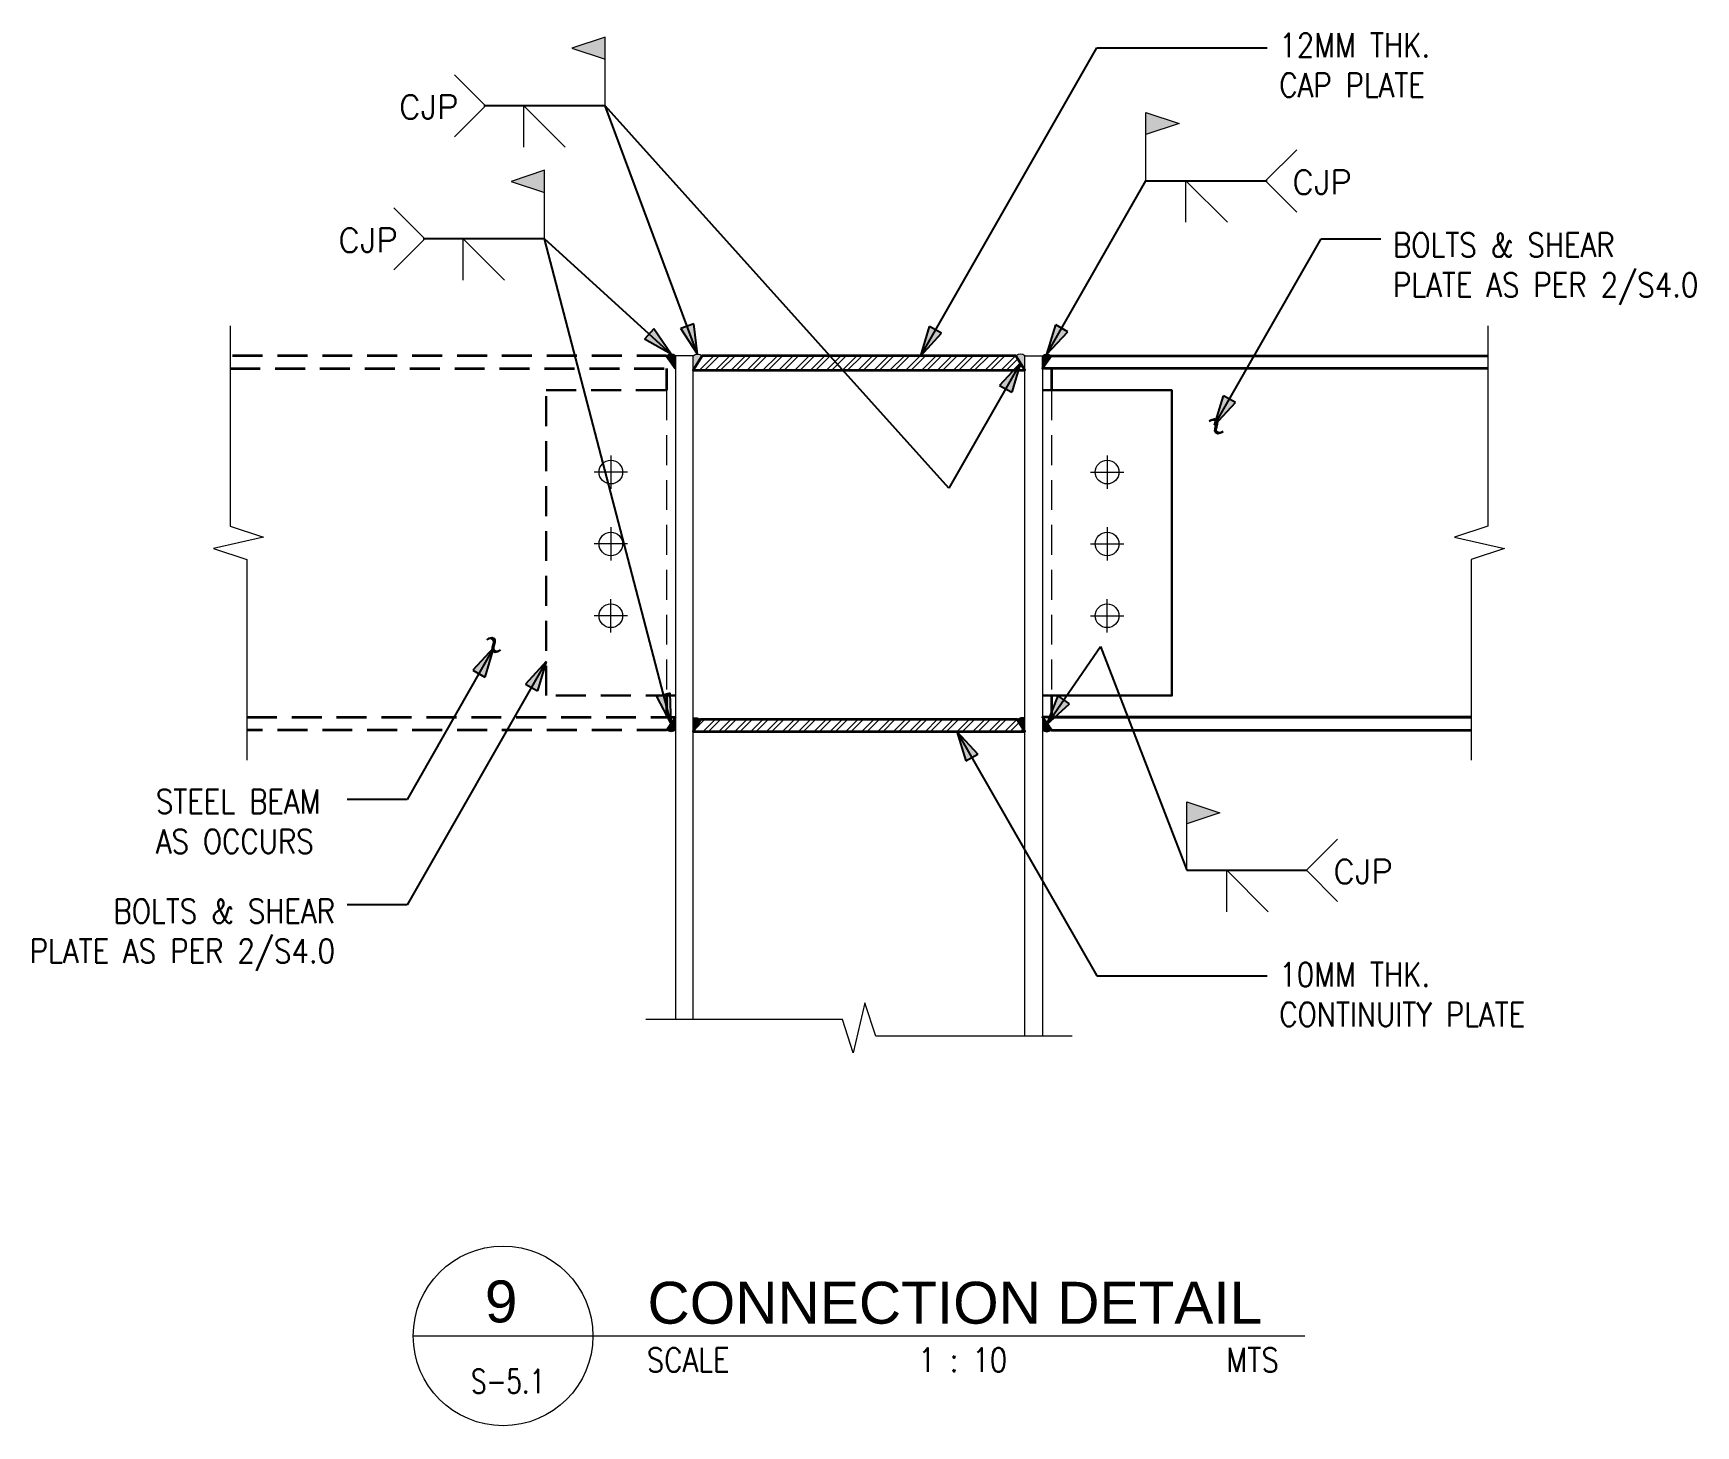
# Model space of a CAD drawing. Header units: millimetres. Extents: x -14320 to 437400, y -59080 to 73710.
# Drawn here: x 4951 to 6339, y 6804 to 7967 of the extents above; entities that cross this region are included whole.
import ezdxf
from ezdxf.enums import TextEntityAlignment as Align

# ---------------------------------------------------------------- set-up
doc = ezdxf.new("R2010")
doc.units = ezdxf.units.MM
doc.header["$LTSCALE"] = 10
doc.header["$MEASUREMENT"] = 0
doc.linetypes.add('HIDDEN', pattern=[0.375, 0.25, -0.125])
for name, color, linetype, lineweight in [('.1 - NUMBER 8', 8, 'Continuous', 9), ('.1 - NUMBER 9', 9, 'Continuous', 9), ('.3 - YELLOW', 2, 'Continuous', 30), ('.5 - CYAN', 4, 'Continuous', 40), ('S-Anno-Text', 52, 'Continuous', 15), ('S-ANNO-WELD', 1, 'Continuous', 9), ('S-DETL-LN03', 3, 'Continuous', 9), ('S-DETL-LN4', 4, 'Continuous', 9), ('S-DETL-LN8', 8, 'Continuous', 9)]:
    doc.layers.add(name, color=color, linetype=linetype, lineweight=lineweight)
doc.styles.add('1', font='simplex.shx', dxfattribs={"width": 0.85, "height": 40})
doc.styles.add('2', font='simplex.shx', dxfattribs={"width": 0.95, "height": 40})
doc.styles.add('ROMANSX', font='ROMANS.shx', dxfattribs={"height": 0.09375})
doc.styles.add('SHEETNAME', font='simplex.shx', dxfattribs={"width": 0.75, "height": 200})
doc.styles.add('TITLE1', font='HELV.shx', dxfattribs={"height": 500})
doc.dimstyles.new('ESCA_ARW$7', dxfattribs={"dimtxt": 200, "dimasz": 1, "dimexe": 100, "dimexo": 100, "dimgap": 100, "dimtad": 1, "dimdec": 0, "dimrnd": 1, "dimdsep": 46, "dimtxsty": '1', "dimblk1": 'dim_arw', "dimblk2": 'dim_arw', "dimsah": 1, "dimcen": 50, "dimclrd": 1, "dimclre": 256, "dimclrt": 52, "dimadec": 0, "dimazin": 0, "dimtfac": 1, "dimtofl": 0, "dimtmove": 0, "dimatfit": 3, "dimldrblk": 'dim_arw', "dimfxl": 1, "dimtolj": 1, "dimtzin": 0, "dimarcsym": 0})
pattern_1 = [(45, (-35099.76, 6747.5), (-6.629126, 6.629126), []), (45, (-35095.341, 6747.5), (-6.629126, 6.629126), [])]

# ---------------------------------------------------------------- blocks, each defined once
blk = doc.blocks.new('dim_arw')
h = blk.add_hatch(color=256)
h.paths.add_polyline_path([(-126, 29), (0, 0), (-126, -29, -0.115681), (-133, 0, -0.115681)])
h.paths.add_polyline_path([(-249, 58), (-126, 29, 0.115681), (-133, 0, 0.115681), (-126, -29), (-249, -58)])
for p, q in [((0, 0), (-249, 58)), ((-249, 58), (-249, -58)), ((0, 0), (-249, -58))]:
    blk.add_line(p, q)
blk = doc.blocks.new('*U11')
at = {"layer": 'S-ANNO-WELD'}
blk.add_lwpolyline([(0, 0), (0, -0.1622), (0.1622, 0)], dxfattribs=at)
blk = doc.blocks.new('*U8')
at = {"layer": 'S-ANNO-WELD'}
blk.add_line((0, 0), (0, 0.2249), dxfattribs=at)
blk.add_lwpolyline([(0, 0.1816), (0, 0.2683), (-0.13, 0.2249), (0, 0.1816)], dxfattribs=at)
blk.add_solid([(0, 0.1816), (-0.13, 0.2249), (0, 0.2683)], dxfattribs=at)

msp = doc.modelspace()

# ---------------------------------------------------------------- hatches: boundary and pattern name
at = {"layer": 'S-DETL-LN8', "linetype": 'Continuous'}
for points in [[(5479.5, 7697.5, -0.345992), (5487, 7697.5), (5487, 7686.7)], [(5800.9, 7697.5, 0.345992), (5793.3, 7697.5), (5793.3, 7686.7)], [(5479.5, 7384.8, 0.345992), (5487, 7384.8), (5487, 7395.6)], [(5507.9, 7393.6, 0.205789), (5501.6, 7395), (5501.6, 7383.6)], [(5772.4, 7393.6, -0.205789), (5778.7, 7395), (5778.7, 7383.6)], [(5800.9, 7384.8, -0.345992), (5793.3, 7384.8), (5793.3, 7395.6)]]:
    msp.add_hatch(color=256, dxfattribs=at).paths.add_polyline_path(points)
h = msp.add_hatch(color=256, dxfattribs=at)
h.paths.add_polyline_path([(5771.2, 7697.5), (5778.7, 7685.5), (5778.7, 7697.5, 0.345992)])
h.paths.add_polyline_path([(5509.2, 7697.5, 0.345992), (5501.6, 7697.5), (5501.6, 7685.5)])
at = {"layer": 'S-DETL-LN8'}
h = msp.add_hatch(dxfattribs=at)
h.set_pattern_fill('ANSI32', color=256, scale=25, style=0)
h.set_pattern_definition(pattern_1)
h.paths.add_polyline_path([(5771.2, 7697.5), (5509.2, 7697.5), (5501.6, 7685.5), (5778.7, 7685.5)])
h = msp.add_hatch(dxfattribs=at)
h.set_pattern_fill('ANSI32', color=256, scale=25, style=0)
h.set_pattern_definition(pattern_1)
h.paths.add_polyline_path([(5772.4, 7393.6), (5507.9, 7393.6), (5501.6, 7383.6), (5778.7, 7383.6)])

# ---------------------------------------------------------------- linework, layer by layer
at = {"layer": '.1 - NUMBER 8', "linetype": 'HIDDEN', "ltscale": 10}
for p, q in [((5479.5, 7668.7), (5479.5, 7413.6)), ((5800.8, 7668.7), (5800.8, 7413.6))]:
    msp.add_line(p, q, dxfattribs=at)
at = {"layer": '.1 - NUMBER 9', "color": 251, "linetype": 'Continuous', "ltscale": 10}
msp.add_lwpolyline([(5115, 7722.5), (5115, 7555.1), (5142.8, 7545.9), (5101.1, 7536.4), (5128.9, 7527.3), (5128.9, 7359.8)], dxfattribs=at)
at = {"layer": '.1 - NUMBER 9', "color": 1}
for points in [[(6165.4, 7722.5), (6165.4, 7555.1), (6137.6, 7545.9), (6179.3, 7536.4), (6151.5, 7527.3), (6151.5, 7359.8)], [(5818.3, 7129.3), (5654.1, 7129.3), (5644.9, 7157.1), (5635.4, 7115.4), (5626.3, 7143.2), (5462, 7143.2)]]:
    msp.add_lwpolyline(points, dxfattribs=at)
at = {"layer": '.3 - YELLOW', "linetype": 'HIDDEN', "ltscale": 10}
msp.add_lwpolyline([(5487, 7413.6), (5378.9, 7413.6), (5378.9, 7668.7), (5487, 7668.7)], dxfattribs=at)
at = {"layer": '.3 - YELLOW'}
msp.add_lwpolyline([(5793.3, 7413.6), (5901.5, 7413.6), (5901.5, 7668.7), (5793.3, 7668.7)], dxfattribs=at)
at = {"layer": '.5 - CYAN', "color": 251, "linetype": 'HIDDEN', "lineweight": 35, "ltscale": 10}
for points in [[(5115, 7686.7), (5487, 7686.7), (5479.5, 7697.5), (5115, 7697.5)], [(5128.9, 7395.6), (5487, 7395.6), (5479.5, 7384.8), (5128.9, 7384.8)]]:
    msp.add_lwpolyline(points, dxfattribs=at)
at = {"layer": '.5 - CYAN', "lineweight": 35}
for points in [[(5771.2, 7697.5), (5509.2, 7697.5), (5501.6, 7685.5), (5778.7, 7685.5), (5771.2, 7697.5), (5778.7, 7685.5)], [(6165.4, 7686.7), (5793.3, 7686.7), (5800.9, 7697.5), (6165.4, 7697.5)], [(6165.4, 7686.7), (5800.8, 7686.7), (5800.8, 7668.7)], [(5800.8, 7413.6), (5800.8, 7395.6), (6151.5, 7395.6)], [(5772.4, 7393.6), (5507.9, 7393.6), (5501.6, 7383.6), (5778.7, 7383.6), (5772.4, 7393.6), (5778.7, 7383.6)], [(6151.5, 7395.6), (5793.3, 7395.6), (5800.9, 7384.8), (6151.5, 7384.8)]]:
    msp.add_lwpolyline(points, dxfattribs=at)
at = {"layer": 'S-Anno-Text', "color": 9}
for p, q in [((5432.9, 7614.2), (5432.9, 7586.4)), ((5847.4, 7614.2), (5847.4, 7586.4)), ((5446.8, 7600.3), (5419.1, 7600.3)), ((5833.6, 7600.3), (5861.3, 7600.3)), ((5432.9, 7554.2), (5432.9, 7526.4)), ((5847.4, 7554.2), (5847.4, 7526.4)), ((5446.8, 7540.3), (5419.1, 7540.3)), ((5833.6, 7540.3), (5861.3, 7540.3)), ((5432.9, 7466.4), (5432.9, 7494.2)), ((5847.4, 7466.4), (5847.4, 7494.2)), ((5446.8, 7480.3), (5419.1, 7480.3)), ((5833.6, 7480.3), (5861.3, 7480.3))]:
    msp.add_line(p, q, dxfattribs=at)
at = {"layer": 'S-Anno-Text', "color": 1}
msp.add_line((5267.9, 6878.9), (6012.5, 6878.9), dxfattribs=at)
at = {"layer": 'S-Anno-Text', "color": 9}
for centre in [(5432.9, 7600.3), (5847.4, 7600.3), (5432.9, 7540.3), (5847.4, 7540.3), (5432.9, 7480.3), (5847.4, 7480.3)]:
    msp.add_circle(centre, 9.87, dxfattribs=at)
at = {"layer": 'S-Anno-Text', "color": 1}
msp.add_circle((5342.9, 6878.9), 75, dxfattribs=at)
at = {"layer": 'S-ANNO-WELD'}
for points in [[(5302.2, 7932.2), (5328.2, 7906.3), (5302.2, 7880.3)], [(6005.8, 7869.4), (5979.8, 7843.5), (6005.8, 7817.5)], [(5251.6, 7821.1), (5277.5, 7795.1), (5251.6, 7769.1)], [(6039.9, 7293.7), (6013.9, 7267.8), (6039.9, 7241.8)]]:
    msp.add_lwpolyline(points, dxfattribs=at)
at = {"layer": 'S-DETL-LN03'}
for points in [[(5501.6, 7143.2), (5501.6, 7697.5), (5487, 7697.5), (5487, 7143.2)], [(5778.7, 7129.3), (5778.7, 7697.5), (5793.3, 7697.5), (5793.3, 7129.3)]]:
    msp.add_lwpolyline(points, dxfattribs=at)
at = {"layer": 'S-DETL-LN4', "color": 251, "linetype": 'HIDDEN', "lineweight": 35, "ltscale": 10}
for points in [[(5479.5, 7686.7), (5479.5, 7686.7), (5479.5, 7668.7)], [(5479.5, 7413.6), (5479.5, 7395.6), (5479.5, 7395.6)]]:
    msp.add_lwpolyline(points, dxfattribs=at)
at = {"layer": 'S-DETL-LN8', "linetype": 'Continuous'}
for points in [[(5479.5, 7697.5), (5487, 7686.7), (5487, 7697.5, 0.345992), (5479.5, 7697.5, 1)], [(5509.2, 7697.5), (5501.6, 7685.5), (5501.6, 7697.5, -0.345992), (5509.2, 7697.5, -1)], [(5771.2, 7697.5), (5778.7, 7685.5), (5778.7, 7697.5, 0.345992), (5771.2, 7697.5, 1)], [(5800.9, 7697.5), (5793.3, 7686.7), (5793.3, 7697.5, -0.345992), (5800.9, 7697.5, -1)], [(5479.5, 7384.8), (5487, 7395.6), (5487, 7384.8, -0.345992), (5479.5, 7384.8, -1)], [(5507.9, 7393.6), (5501.6, 7383.6), (5501.6, 7395, -0.205789), (5507.9, 7393.6, -1)], [(5772.4, 7393.6), (5778.7, 7383.6), (5778.7, 7395, 0.205789), (5772.4, 7393.6, 1)], [(5800.9, 7384.8), (5793.3, 7395.6), (5793.3, 7384.8, 0.345992), (5800.9, 7384.8, 1)]]:
    msp.add_lwpolyline(points, format="xyb", dxfattribs=at)

# ---------------------------------------------------------------- block references
at = {"layer": 'S-ANNO-WELD'}
for p, xscale, yscale, zscale in [((5428.2, 7906.3), 213.333333333343, 213.333333333343, 213.333333333343), ((5879.8, 7843.5), -213.333333333343, 213.3333333333321, 213.3333333333333), ((5377.5, 7795.1), 213.333333333343, 213.333333333343, 213.333333333343), ((5913.9, 7267.8), -213.333333333343, 213.3333333333321, 213.3333333333333)]:
    msp.add_blockref('*U8', p, dxfattribs=dict(at, xscale=xscale, yscale=yscale, zscale=zscale))
at = {"layer": 'S-ANNO-WELD', "xscale": -213.333333333343, "yscale": 213.3333333333321, "zscale": 213.3333333333333, "rotation": 180}
for p in [(5360.2, 7871.6), (5913.2, 7808.9), (5309.6, 7760.5), (5947.3, 7233.2)]:
    msp.add_blockref('*U11', p, dxfattribs=at)

# ---------------------------------------------------------------- texts
at = {"layer": 'S-Anno-Text', "color": 5, "style": 'TITLE1'}
msp.add_text('9', height=35, dxfattribs=at).set_placement((5341.3, 6890.2), align=Align.CENTER)
msp.add_text('CONNECTION DETAIL', height=35, dxfattribs=at).set_placement((5463.5, 6889.1))
at = {"layer": 'S-Anno-Text', "style": '2', "width": 0.85}
msp.add_text('SCALE', height=20, dxfattribs=at).set_placement((5462.9, 6848.9))
at = {"layer": 'S-Anno-Text'}
for s, style, width, p in [('1 : 10', '2', 0.85, (5726.8, 6848.9)), ('S-5.1', 'SHEETNAME', 0.75, (5347, 6831.1))]:
    msp.add_text(s, height=20, dxfattribs=dict(at, style=style, width=width)).set_placement(p, align=Align.CENTER)
at = {"layer": 'S-Anno-Text', "style": '2', "width": 0.85}
msp.add_text('MTS', height=20, dxfattribs=at).set_placement((5990.8, 6848.9), align=Align.RIGHT)
at = {"layer": 'S-Anno-Text', "char_height": 20}
for s, insert, width, attachment_point, style in [('12MM THK.\\PCAP PLATE', (5991.2, 7913.5), 568.686, 7, '1'), ('CJP', (5305.8, 7905.2), 151.008, 6, 'ROMANSX'), ('CJP', (6002.2, 7842.4), 151.008, 4, 'ROMANSX'), ('CJP', (5255.1, 7794), 151.008, 6, 'ROMANSX'), ('BOLTS & SHEAR\\PPLATE AS PER 2/S4.0', (6086.2, 7740), 568.686, 7, '1'), ('STEEL BEAM\\PAS OCCURS', (5052.9, 7281.9), 263.84, 7, '1'), ('CJP', (6036.4, 7266.7), 151.008, 4, 'ROMANSX'), ('BOLTS & SHEAR\\PPLATE AS PER 2/S4.0', (5202.6, 7183.7), 568.686, 9, '1'), ('10MM THK.\\PCONTINUITY PLATE', (5991.2, 7190.7), 568.686, 1, '1')]:
    msp.add_mtext(s, dxfattribs=dict(at, insert=insert, width=width, attachment_point=attachment_point, style=style))
at = {"layer": 'S-Anno-Text', "char_height": 20, "width": 205.747, "rotation": 119.9643, "style": '1'}
for insert, attachment_point in [((5924.2, 7640.4), 3), ((5346.8, 7452.7), 7)]:
    msp.add_mtext('~', dxfattribs=dict(at, insert=insert, attachment_point=attachment_point))

# ---------------------------------------------------------------- leaders
at = {"layer": 'S-ANNO-WELD'}
for points in [[(5691.7, 7697.5), (5838.7, 7954.6), (5981.1, 7954.6)], [(5505.4, 7698.8), (5428.2, 7906.3), (5326.9, 7906.3)], [(5775, 7691.5), (5715.2, 7586.9), (5428.2, 7906.3), (5328.2, 7906.3)], [(5797.1, 7698.8), (5879.8, 7843.5), (5981.1, 7843.5)], [(5483.2, 7698.8), (5377.5, 7795.1), (5276.2, 7795.1)], [(5483.2, 7390.2), (5377.5, 7795.1), (5277.5, 7795.1)], [(5937.2, 7639.6), (6026.1, 7795.1), (6076.1, 7795.1)], [(5335, 7453.5), (5262.7, 7327), (5212.7, 7327)], [(5797.1, 7389.6), (5841.8, 7454.6), (5913.9, 7267.8), (6013.9, 7267.8)], [(5378.9, 7442), (5262.7, 7238.8), (5212.7, 7238.8)], [(5722, 7383.6), (5838.7, 7179.6), (5981.1, 7179.6)]]:
    msp.add_leader(points, dimstyle='ESCA_ARW$7', override={"dimscale": 0.1}, dxfattribs=at)

doc.saveas('drawing.dxf')
